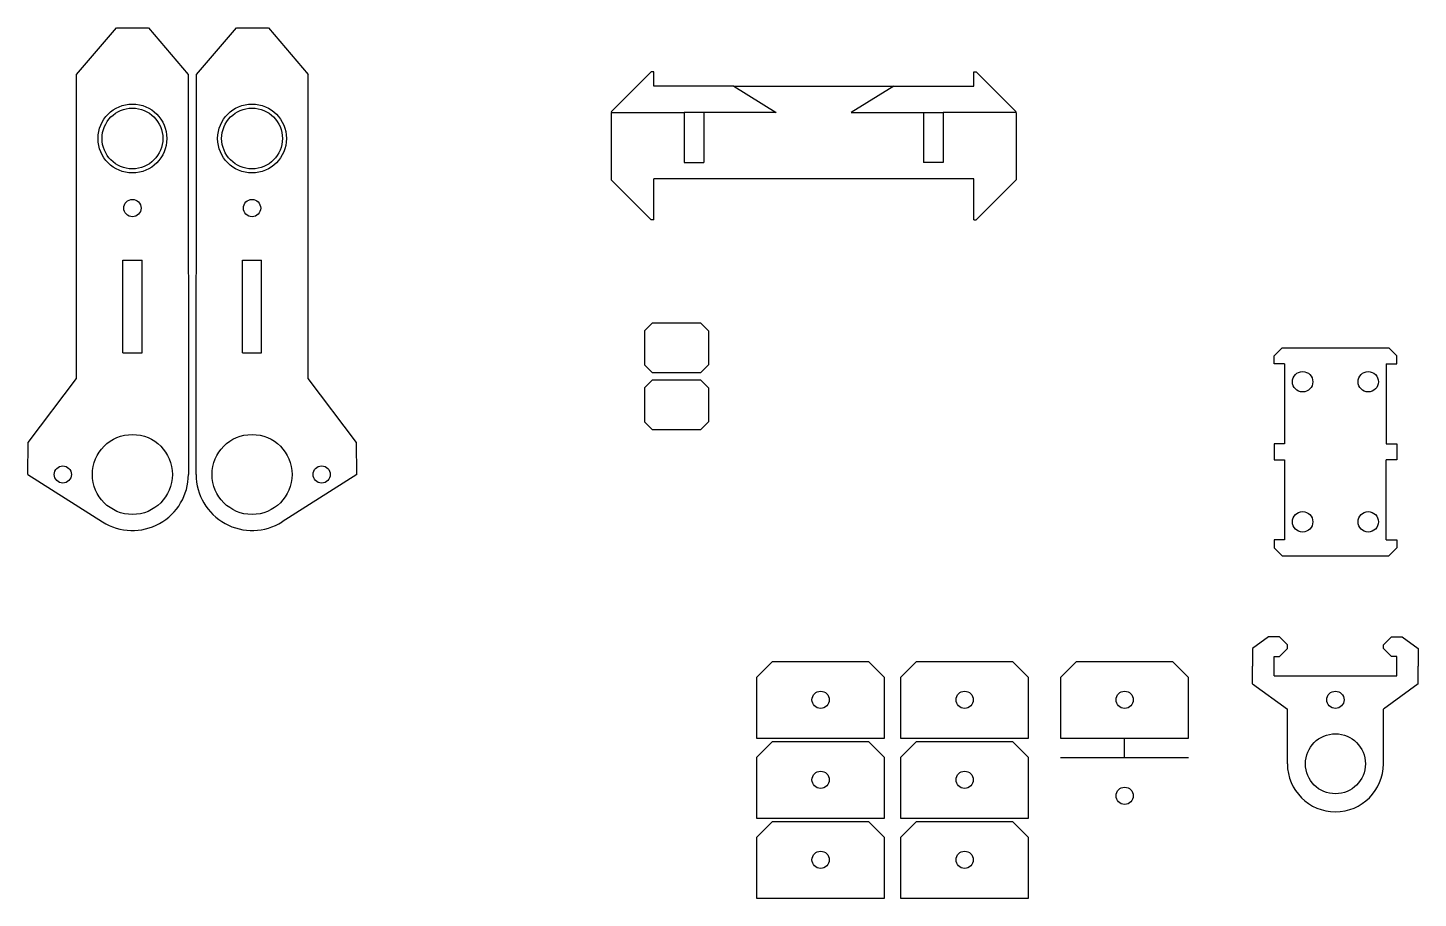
# Model space of a CAD drawing. Header units: inches. Extents: x 3.15 to 11.83, y 1.76 to 7.2.
import ezdxf

# ---------------------------------------------------------------- set-up
doc = ezdxf.new("R2010")
doc.units = ezdxf.units.IN
doc.header["$MEASUREMENT"] = 0
doc.layers.get('0').update_dxf_attribs({"lineweight": 25, "true_color": 0xffffff})

msp = doc.modelspace()

# ---------------------------------------------------------------- linework, layer by layer
at = {"color": 1, "true_color": 0xff0000}
for p, q in [((3.4493, 6.9082), (3.7, 7.2)), ((3.7, 7.2), (3.9, 7.2)), ((3.9, 7.2), (4.1468, 6.9082)), ((4.1993, 6.9082), (4.45, 7.2)), ((4.45, 7.2), (4.65, 7.2)), ((4.65, 7.2), (4.8968, 6.9082)), ((3.4493, 5.0083), (3.4493, 6.9082)), ((4.1468, 6.9082), (4.1493, 4.4082)), ((4.1968, 4.4082), (4.1993, 6.9082)), ((4.8968, 5.0083), (4.8968, 6.9082)), ((4.8968, 6.4082), (4.8968, 6.4082)), ((3.1468, 4.6082), (3.4493, 5.0083)), ((5.1993, 4.6082), (4.8968, 5.0083)), ((3.1454, 4.4082), (3.1468, 4.6082)), ((5.2007, 4.4082), (5.1993, 4.6082)), ((3.1454, 4.4082), (3.6119, 4.1126)), ((5.2007, 4.4082), (4.7342, 4.1126)), ((10.9, 3.3932), (10.8, 3.32)), ((10.9672, 3.3932), (10.9, 3.3932)), ((11.0172, 3.3432), (10.9672, 3.3932)), ((11.6172, 3.3432), (11.6672, 3.3932)), ((11.6672, 3.3932), (11.7345, 3.3932)), ((11.7345, 3.3932), (11.8345, 3.32)), ((10.8, 3.32), (10.8, 3.21)), ((10.9672, 3.27), (11.0172, 3.32)), ((11.0172, 3.32), (11.0172, 3.3432)), ((11.6172, 3.32), (11.6172, 3.3432)), ((11.6672, 3.27), (11.6172, 3.32)), ((11.8345, 3.32), (11.8345, 3.21)), ((10.9345, 3.27), (10.9672, 3.27)), ((10.9345, 3.15), (10.9345, 3.27)), ((11.7, 3.27), (11.6672, 3.27)), ((11.7, 3.15), (11.7, 3.27)), ((10.8, 3.1), (10.8, 3.21)), ((10.9345, 3.15), (11.7, 3.15)), ((11.8345, 3.1), (11.8345, 3.21)), ((10.8, 3.1), (11.0172, 2.941)), ((11.8345, 3.1), (11.6172, 2.941)), ((11.0172, 2.6), (11.0172, 2.941)), ((11.6172, 2.6), (11.6172, 2.941))]:
    msp.add_line(p, q, dxfattribs=at)
for p, q in [((7.0409, 6.9255), (6.7909, 6.6755)), ((7.0569, 6.9255), (7.0409, 6.9255)), ((7.0569, 6.835), (7.0569, 6.9255)), ((9.0569, 6.835), (9.0569, 6.9255)), ((9.0569, 6.9255), (9.0728, 6.9255)), ((9.0728, 6.9255), (9.3228, 6.6755)), ((7.5569, 6.835), (7.0569, 6.835)), ((7.5569, 6.835), (7.8228, 6.67)), ((7.5569, 6.835), (8.5569, 6.835)), ((8.5569, 6.835), (8.2909, 6.67)), ((8.5569, 6.835), (9.0569, 6.835)), ((6.7909, 6.67), (6.7909, 6.25)), ((6.7909, 6.67), (7.2474, 6.67)), ((7.2474, 6.67), (7.2474, 6.3581)), ((7.3705, 6.67), (7.2474, 6.67)), ((7.3705, 6.67), (7.3705, 6.3581)), ((7.8228, 6.67), (7.3705, 6.67)), ((8.2909, 6.67), (8.7433, 6.67)), ((8.7433, 6.67), (8.7433, 6.3581)), ((8.7433, 6.67), (8.8663, 6.67)), ((9.3228, 6.67), (8.8663, 6.67)), ((8.8663, 6.67), (8.8663, 6.3581)), ((9.3228, 6.67), (9.3228, 6.25)), ((7.2474, 6.3581), (7.3705, 6.3581)), ((8.8663, 6.3581), (8.7433, 6.3581)), ((7.0409, 6), (6.7909, 6.25)), ((9.0569, 6.2555), (7.0569, 6.2555)), ((7.0569, 6), (7.0569, 6.2555)), ((9.0569, 6), (9.0569, 6.2555)), ((9.0728, 6), (9.3228, 6.25)), ((7.0569, 6), (7.0409, 6)), ((9.0569, 6), (9.0728, 6)), ((3.7393, 5.1685), (3.7393, 5.748)), ((3.7393, 5.748), (3.8593, 5.748)), ((3.8593, 5.1685), (3.8593, 5.748)), ((4.4868, 5.1685), (4.4868, 5.748)), ((4.4868, 5.748), (4.6068, 5.748)), ((4.6068, 5.1685), (4.6068, 5.748)), ((7, 5.306), (7.05, 5.356)), ((7, 5.306), (7, 5.094)), ((7.05, 5.356), (7.35, 5.356)), ((7.35, 5.356), (7.4, 5.306)), ((7.4, 5.306), (7.4, 5.094)), ((3.7393, 5.1685), (3.8593, 5.1685)), ((4.4868, 5.1685), (4.6068, 5.1685)), ((10.9345, 5.15), (10.9845, 5.2)), ((10.9345, 5.1), (10.9345, 5.15)), ((10.9845, 5.2), (11.65, 5.2)), ((11.65, 5.2), (11.7, 5.15)), ((11.7, 5.1), (11.7, 5.15)), ((7.05, 5.044), (7, 5.094)), ((7.35, 5.044), (7.05, 5.044)), ((7.4, 5.094), (7.35, 5.044)), ((11, 5.1), (10.9345, 5.1)), ((11, 5.1), (11, 4.6)), ((11.6345, 5.1), (11.6345, 4.6)), ((11.6345, 5.1), (11.7, 5.1)), ((7, 4.95), (7.05, 5)), ((7.05, 5), (7.35, 5)), ((7.35, 5), (7.4, 4.95)), ((7, 4.95), (7, 4.7381)), ((7.4, 4.95), (7.4, 4.7381)), ((7.05, 4.6881), (7, 4.7381)), ((7.4, 4.7381), (7.35, 4.6881)), ((7.35, 4.6881), (7.05, 4.6881)), ((11, 4.6), (10.9345, 4.6)), ((10.9345, 4.6), (10.9345, 4.5)), ((11.6345, 4.6), (11.7, 4.6)), ((11.7, 4.6), (11.7, 4.5)), ((10.9345, 4.5), (11, 4.5)), ((11, 4.5), (11, 4)), ((11.7, 4.5), (11.6345, 4.5)), ((11.6345, 4), (11.6345, 4.5)), ((11, 4), (10.9345, 4)), ((10.9345, 4), (10.9345, 3.95)), ((11.6345, 4), (11.7, 4)), ((11.7, 4), (11.7, 3.95)), ((10.9345, 3.95), (10.9845, 3.9)), ((11.7, 3.95), (11.65, 3.9)), ((10.9845, 3.9), (11.65, 3.9)), ((7.8, 3.24), (7.7, 3.14)), ((7.8, 3.24), (8.4, 3.24)), ((8.4, 3.24), (8.5, 3.14)), ((8.7, 3.24), (8.6, 3.14)), ((8.7, 3.24), (9.3, 3.24)), ((9.3, 3.24), (9.4, 3.14)), ((9.7, 3.24), (9.6, 3.14)), ((9.7, 3.24), (10.3, 3.24)), ((10.3, 3.24), (10.4, 3.14)), ((7.7, 3.14), (7.7, 2.76)), ((8.5, 2.76), (8.5, 3.14)), ((8.6, 3.14), (8.6, 2.76)), ((9.4, 2.76), (9.4, 3.14)), ((9.6, 3.14), (9.6, 2.76)), ((10.4, 2.76), (10.4, 3.14)), ((7.7, 2.76), (8.5, 2.76)), ((7.8, 2.74), (7.7, 2.64)), ((7.8, 2.74), (8.4, 2.74)), ((8.4, 2.74), (8.5, 2.64)), ((8.6, 2.76), (9.4, 2.76)), ((8.7, 2.74), (8.6, 2.64)), ((8.7, 2.74), (9.3, 2.74)), ((9.3, 2.74), (9.4, 2.64)), ((9.6, 2.76), (10.4, 2.76)), ((10, 2.64), (10, 2.76)), ((7.7, 2.64), (7.7, 2.26)), ((8.5, 2.26), (8.5, 2.64)), ((8.6, 2.64), (8.6, 2.26)), ((9.4, 2.26), (9.4, 2.64)), ((9.6, 2.64), (10.4, 2.64)), ((7.7, 2.26), (8.5, 2.26)), ((8.6, 2.26), (9.4, 2.26)), ((7.8, 2.24), (7.7, 2.14)), ((7.8, 2.24), (8.4, 2.24)), ((8.4, 2.24), (8.5, 2.14)), ((8.7, 2.24), (8.6, 2.14)), ((8.7, 2.24), (9.3, 2.24)), ((9.3, 2.24), (9.4, 2.14)), ((7.7, 2.14), (7.7, 1.76)), ((8.5, 1.76), (8.5, 2.14)), ((8.6, 2.14), (8.6, 1.76)), ((9.4, 1.76), (9.4, 2.14)), ((7.7, 1.76), (8.5, 1.76)), ((8.6, 1.76), (9.4, 1.76))]:
    msp.add_line(p, q)
at = {"color": 7, "true_color": 0x000000}
for centre, radius in [((3.7993, 6.5082), 0.215), ((3.7993, 6.5082), 0.19), ((4.5468, 6.5082), 0.215), ((4.5468, 6.5082), 0.19), ((3.7993, 4.4082), 0.25), ((4.5468, 4.4082), 0.25), ((3.3643, 4.4082), 0.0539), ((4.9818, 4.4082), 0.0539), ((8.1, 3), 0.0539), ((9, 3), 0.0539), ((10, 3), 0.0539), ((11.3172, 3), 0.0539), ((11.3172, 2.6), 0.1875), ((8.1, 2.5), 0.0539), ((9, 2.5), 0.0539), ((10, 2.4), 0.0539), ((8.1, 2), 0.0539), ((9, 2), 0.0539)]:
    msp.add_circle(centre, radius, dxfattribs=at)
for centre, radius in [((3.7993, 6.0732), 0.0539), ((4.5468, 6.0732), 0.0539), ((11.1123, 4.9877), 0.0638), ((11.5222, 4.9877), 0.0638), ((11.1123, 4.1123), 0.0638), ((11.5222, 4.1123), 0.0638)]:
    msp.add_circle(centre, radius)
at = {"color": 1, "true_color": 0xff0000}
for centre, radius, start, end in [((3.7993, 4.4082), 0.35, 237.63794, 0), ((4.5468, 4.4082), 0.35, 180, 302.36206), ((11.3172, 2.6), 0.3, 180, 0)]:
    msp.add_arc(centre, radius, start, end, dxfattribs=at)

doc.saveas('drawing.dxf')
